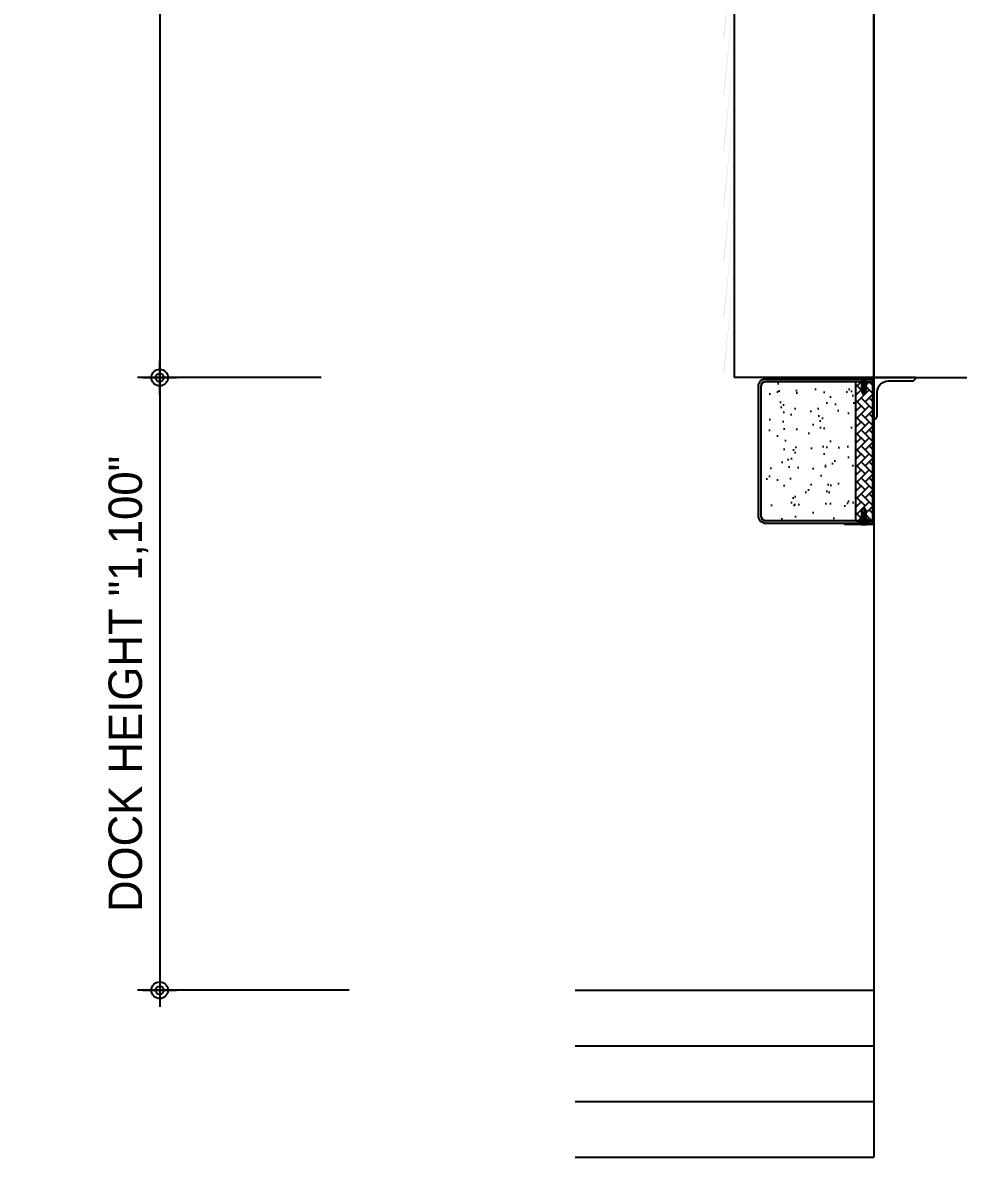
# Model space of a CAD drawing. Header units: millimetres. Extents: x 1448 to 104164, y -19509 to -89.
# Drawn here: x 12050 to 13729, y -9093 to -7056 of the extents above; entities that cross this region are included whole.
import ezdxf

# ---------------------------------------------------------------- set-up
doc = ezdxf.new("R2010")
doc.units = ezdxf.units.MM
doc.header["$LTSCALE"] = 60
doc.header["$MEASUREMENT"] = 0
doc.header["$PDSIZE"] = -10
doc.layers.get('0').update_dxf_attribs({"linetype": 'CONTINUOUS'})
doc.layers.get('Defpoints').update_dxf_attribs({"color": 171, "linetype": 'CONTINUOUS'})
for name, color, linetype in [('BOLT', 8, 'CONTINUOUS'), ('COL', 2, 'CONTINUOUS'), ('CON', 2, 'CONTINUOUS'), ('DIM', 7, 'CONTINUOUS'), ('dockseal', 50, 'CONTINUOUS'), ('ELE5', 7, 'CONTINUOUS'), ('FIN', 6, 'CONTINUOUS'), ('FIN(아스콘)', 3, 'CONTINUOUS'), ('SECTION$0$AA-WAXS-FRAM', 4, 'CONTINUOUS'), ('wire-meshes', 1, 'CONTINUOUS'), ('XR-단면도$0$WAXS-FRAM', 4, 'CONTINUOUS'), ('XR-단면도$0$㈜SE&C 기둥', 2, 'CONTINUOUS')]:
    doc.layers.add(name, color=color, linetype=linetype)
doc.styles.add('0T-OUT', font='H2GTRE.TTF')
doc.styles.get("Standard").update_dxf_attribs({"font": ''})
doc.styles.add('휘츠', font='')
doc.styles.get('Standard').set_extended_font_data('Dotum')
doc.styles.get('휘츠').set_extended_font_data('Dotum')
doc.linetypes.add('X_LINE-ORI', pattern='A,3.5,-0.5,["X",Standard,S=0.5,R=0,X=-0.175,Y=-0.25],-0.5', length=4.5)
doc.dimstyles.new('휘츠-M', dxfattribs={"dimscale": 100, "dimtxt": 3, "dimasz": 1.5, "dimexe": 2, "dimexo": 3, "dimgap": 1, "dimtad": 1, "dimdec": 0, "dimrnd": 0.25, "dimzin": 0, "dimdsep": 46, "dimlunit": 6, "dimtxsty": '휘츠', "dimblk": 'Z_DOT', "dimcen": 5, "dimclrd": 256, "dimclre": 256, "dimclrt": 3, "dimadec": 0, "dimazin": 0, "dimtm": 1e-09, "dimtfac": 1, "dimtdec": 0, "dimtix": 1, "dimtmove": 2, "dimatfit": 1, "dimldrblk": 'Z_DOT', "dimfxl": 1, "dimtolj": 1, "dimtzin": 0, "dimlwd": -1, "dimarcsym": 0})

# ---------------------------------------------------------------- blocks, each defined once
blk = doc.blocks.new('Z_DOT')
at = {"layer": 'DIM', "color": 0}
for p, q in [((0, -1), (0, 1)), ((-1, 0), (1, 0))]:
    blk.add_line(p, q, dxfattribs=at)
for radius in [0.5, 0.25]:
    blk.add_circle((0, 0), radius, dxfattribs=at)
blk = doc.blocks.new('*D78')
at = {"layer": 'Defpoints', "color": 0, "transparency": 16777216}
for p in [(12640.3, -4692.8), (12296.3, -7692.8), (12640.3, -7692.8)]:
    blk.add_point(p, dxfattribs=at)
at = {"layer": 'DIM', "lineweight": -2, "transparency": 16777216}
for p, q in [((12580.3, -4692.8), (12256.3, -4692.8)), ((12580.3, -7692.8), (12256.3, -7692.8))]:
    blk.add_line(p, q, dxfattribs=at)
at = {"layer": 'DIM', "transparency": 16777216}
blk.add_line((12296.3, -4722.8), (12296.3, -7662.8), dxfattribs=at)
at = {"layer": 'DIM', "transparency": 16777216, "xscale": 30, "yscale": 30, "zscale": 30}
for p, rotation in [((12296.3, -4692.8), 90), ((12296.3, -7692.8), 270)]:
    blk.add_blockref('Z_DOT', p, dxfattribs=dict(at, rotation=rotation))
at = {"layer": 'DIM', "color": 3, "transparency": 16777216, "insert": (12240.1, -6192.8), "char_height": 60, "attachment_point": 5, "rotation": 90, "style": '0T-OUT'}
blk.add_mtext('\\A1;DOCK SEAL HEIGHT "3,000"', dxfattribs=at)
blk = doc.blocks.new('*D80')
at = {"layer": 'Defpoints', "color": 0, "transparency": 16777216}
for p in [(12646.2, -7692.8), (12296.3, -8792.8), (12696.2, -8792.8)]:
    blk.add_point(p, dxfattribs=at)
at = {"layer": 'DIM', "lineweight": -2, "transparency": 16777216}
for p, q in [((12586.2, -7692.8), (12256.3, -7692.8)), ((12636.2, -8792.8), (12256.3, -8792.8))]:
    blk.add_line(p, q, dxfattribs=at)
at = {"layer": 'DIM', "transparency": 16777216}
blk.add_line((12296.3, -7722.8), (12296.3, -8762.8), dxfattribs=at)
at = {"layer": 'DIM', "transparency": 16777216, "xscale": 30, "yscale": 30, "zscale": 30}
for p, rotation in [((12296.3, -7692.8), 90), ((12296.3, -8792.8), 270)]:
    blk.add_blockref('Z_DOT', p, dxfattribs=dict(at, rotation=rotation))
at = {"layer": 'DIM', "color": 3, "transparency": 16777216, "insert": (12240.1, -8242.8), "char_height": 60, "attachment_point": 5, "rotation": 90, "style": '0T-OUT'}
blk.add_mtext('\\A1;DOCK HEIGHT "1,100"', dxfattribs=at)

msp = doc.modelspace()

# ---------------------------------------------------------------- hatches: boundary and pattern name
at = {"ltscale": 0.002}
msp.add_hatch(color=0, dxfattribs=at).paths.add_polyline_path([(13375.8, -7941.5, 0.414214), (13384.1, -7949.8), (13575.8, -7949.8), (13575.8, -7954.8), (13384.1, -7954.8, -0.414214), (13370.8, -7941.5), (13370.8, -7708.1, -0.414214), (13384.1, -7694.8), (13575.8, -7694.8), (13575.8, -7699.8), (13384.1, -7699.8, 0.414214), (13375.8, -7708.1)])
h = msp.add_hatch(dxfattribs=at)
h.set_pattern_fill('AR-SAND', color=256, angle=-90, style=0)
h.set_pattern_definition([(307.5, (-21368535.103, 50941049.38), (48.941323733, 1.600031296), [0, -38.608, 0, -43.18, 0, -41.275]), (277.5, (-21368535.1, 50941049.38), (71.68251006, -44.95232831), [0, -20.828, 0, -34.798, 0, -13.335]), (237.5, (-21368535.103, 50941080.62), (0.143718468, -79.099237024), [0, -12.7, 0, -45.72, 0, -59.69]), (227.5, (-21368535.1, 50941080.62), (22.292932326, -76.35564525), [0, -6.35, 0, -29.972, 0, -34.29])])
h.paths.add_polyline_path([(13384.1, -7699.8, 0.414214), (13375.8, -7708.1), (13375.8, -7941.5, 0.414214), (13384.1, -7949.8), (13545.8, -7949.8), (13545.8, -7699.8)])
h = msp.add_hatch(dxfattribs=at)
h.set_pattern_fill('AR-HBONE', color=256, scale=0.1, angle=-90, style=0)
h.set_pattern_definition([(315, (50969094.278, 21372809.356), (14.3684097937, -4e-15), [30.48, -10.16]), (45, (50969101.462, 21372802.172), (14.3684097937, -4e-15), [30.48, -10.16])])
h.paths.add_polyline_path([(13575.8, -7949.8), (13545.8, -7949.8), (13545.8, -7699.8), (13575.8, -7699.8)])
at = {"layer": 'COL'}
for points in [[(13327.8, -6863, -0.013757), (13307.7, -7084), (13308.6, -7084.1, 0.012852)], [(13327.8, -6963, -0.013757), (13307.7, -7184), (13308.6, -7184.1, 0.012852)], [(13327.8, -7063, -0.013757), (13307.7, -7284), (13308.6, -7284.1, 0.012852)], [(13327.8, -7163, -0.013757), (13307.7, -7384), (13308.6, -7384.1, 0.012852)], [(13327.8, -7263, -0.013757), (13307.7, -7484), (13308.6, -7484.1, 0.012852)], [(13327.8, -7363, -0.013757), (13307.7, -7584), (13308.6, -7584.1, 0.012852)], [(13327.8, -7463, -0.013757), (13307.7, -7684), (13308.6, -7684.1, 0.012852)]]:
    msp.add_hatch(color=256, dxfattribs=at).paths.add_polyline_path(points)

# ---------------------------------------------------------------- linework, layer by layer
at = {"ltscale": 0.002}
msp.add_line((13327.8, -7692.8), (13327.8, -4462.8), dxfattribs=at)
msp.add_line((13577.8, -7692.8), (13327.8, -7692.8))
at = {"color": 0, "ltscale": 0.002}
for p, q in [((13575.8, -7694.8), (13575.8, -7699.8)), ((13575.8, -7694.8), (13575.8, -7699.8)), ((13575.8, -7694.8), (13575.8, -7699.8)), ((13575.8, -7949.8), (13575.8, -7954.8))]:
    msp.add_line(p, q, dxfattribs=at)
at = {"ltscale": 0.002}
msp.add_lwpolyline([(13525.8, -7694.8), (13525.8, -7692.8), (13577.8, -7692.8), (13577.8, -7956.8), (13525.8, -7956.8), (13525.8, -7954.8), (13575.8, -7954.8), (13575.8, -7694.8)], close=True, dxfattribs=at)
at = {"color": 2}
msp.add_lwpolyline([(13545.8, -7949.8), (13575.8, -7949.8), (13575.8, -7699.8), (13545.8, -7699.8)], dxfattribs=at)
at = {"layer": 'BOLT', "color": 10}
for p, q in [((13555.9, -7699), (13561.8, -7696.6)), ((13555.9, -7700.8), (13564.2, -7697.4)), ((13555.9, -7700.8), (13564.2, -7697.4)), ((13555.9, -7702.7), (13564.2, -7699.2)), ((13555.9, -7702.7), (13564.2, -7699.2)), ((13555.9, -7704.5), (13564.2, -7701.1)), ((13555.9, -7704.5), (13564.2, -7701.1)), ((13555.9, -7706.3), (13564.2, -7702.9)), ((13555.9, -7706.3), (13564.2, -7702.9)), ((13555.9, -7708.2), (13564.2, -7704.7)), ((13555.9, -7708.2), (13564.2, -7704.7)), ((13555.9, -7710), (13564.2, -7706.6)), ((13555.9, -7710), (13564.2, -7706.6)), ((13555.9, -7711.8), (13564.2, -7708.4)), ((13555.9, -7711.8), (13564.2, -7708.4)), ((13555.9, -7713.7), (13564.2, -7710.2)), ((13555.9, -7713.7), (13564.2, -7710.2)), ((13555.9, -7715.5), (13564.2, -7712.1)), ((13555.9, -7715.5), (13564.2, -7712.1)), ((13561.2, -7715.1), (13564.2, -7713.9)), ((13561.2, -7715.1), (13564.2, -7713.9)), ((13555.9, -7934.1), (13564.2, -7937.5)), ((13555.9, -7934.1), (13564.2, -7937.5)), ((13555.9, -7935.9), (13564.2, -7939.4)), ((13555.9, -7935.9), (13564.2, -7939.4)), ((13555.9, -7937.8), (13564.2, -7941.2)), ((13555.9, -7937.8), (13564.2, -7941.2)), ((13555.9, -7939.6), (13564.2, -7943)), ((13555.9, -7939.6), (13564.2, -7943)), ((13555.9, -7941.4), (13564.2, -7944.8)), ((13555.9, -7941.4), (13564.2, -7944.8)), ((13555.9, -7943.3), (13564.2, -7946.7)), ((13555.9, -7943.3), (13564.2, -7946.7)), ((13555.9, -7945.1), (13564.2, -7948.5)), ((13555.9, -7945.1), (13564.2, -7948.5)), ((13561.2, -7934.4), (13564.2, -7935.7)), ((13561.2, -7934.4), (13564.2, -7935.7)), ((13555.9, -7946.9), (13564.2, -7950.3)), ((13555.9, -7946.9), (13564.2, -7950.3)), ((13555.9, -7948.8), (13564.2, -7952.2)), ((13555.9, -7948.8), (13564.2, -7952.2)), ((13555.9, -7950.6), (13561.8, -7953))]:
    msp.add_line(p, q, dxfattribs=at)
at = {"layer": 'BOLT'}
for p, q in [((13556.9, -7698.2), (13556.9, -7696.6)), ((13556.9, -7700), (13556.9, -7699)), ((13556.9, -7701.9), (13556.9, -7700.8)), ((13563.2, -7699.2), (13563.2, -7698.2)), ((13563.2, -7701.1), (13563.2, -7700)), ((13556.9, -7703.7), (13556.9, -7702.7)), ((13556.9, -7705.5), (13556.9, -7704.5)), ((13556.9, -7707.4), (13556.9, -7706.3)), ((13556.9, -7709.2), (13556.9, -7708.2)), ((13556.9, -7711), (13556.9, -7710)), ((13556.9, -7712.9), (13556.9, -7711.8)), ((13556.9, -7714.7), (13556.9, -7713.7)), ((13556.9, -7719), (13556.9, -7715.5)), ((13563.2, -7702.9), (13563.2, -7701.9)), ((13563.2, -7704.7), (13563.2, -7703.7)), ((13563.2, -7706.6), (13563.2, -7705.5)), ((13563.2, -7708.4), (13563.2, -7707.4)), ((13563.2, -7710.2), (13563.2, -7709.2)), ((13563.2, -7712.1), (13563.2, -7711)), ((13563.2, -7713.9), (13563.2, -7712.9)), ((13563.2, -7719), (13563.2, -7714.7)), ((13556.9, -7930.6), (13556.9, -7934.1)), ((13556.9, -7934.9), (13556.9, -7935.9)), ((13556.9, -7936.7), (13556.9, -7937.8)), ((13556.9, -7938.6), (13556.9, -7939.6)), ((13556.9, -7940.4), (13556.9, -7941.4)), ((13556.9, -7942.2), (13556.9, -7943.3)), ((13556.9, -7944.1), (13556.9, -7945.1)), ((13563.2, -7930.6), (13563.2, -7934.9)), ((13563.2, -7935.7), (13563.2, -7936.7)), ((13563.2, -7937.5), (13563.2, -7938.5)), ((13563.2, -7939.4), (13563.2, -7940.4)), ((13563.2, -7941.2), (13563.2, -7942.2)), ((13563.2, -7943), (13563.2, -7944)), ((13563.2, -7944.8), (13563.2, -7945.9)), ((13554.8, -7956.8), (13565.3, -7956.8)), ((13556.9, -7945.9), (13556.9, -7946.9)), ((13556.9, -7947.7), (13556.9, -7948.8)), ((13556.9, -7949.6), (13556.9, -7950.6)), ((13556.9, -7951.4), (13556.9, -7953)), ((13563.2, -7946.7), (13563.2, -7947.7)), ((13563.2, -7948.5), (13563.2, -7949.5)), ((13563.2, -7950.3), (13563.2, -7951.4)), ((13563.2, -7952.2), (13563.2, -7953))]:
    msp.add_line(p, q, dxfattribs=at)
for points in [[(13562.7, -7696.6), (13556.9, -7699), (13555.9, -7699), (13556.9, -7698.2), (13560.8, -7696.6)], [(13556.9, -7699.4), (13555.9, -7699), (13556.9, -7699.8)], [(13556.9, -7701.2), (13555.9, -7700.8), (13556.9, -7701.6)], [(13563.2, -7698.8), (13564.2, -7699.2), (13563.2, -7698.4)], [(13563.2, -7700.7), (13564.2, -7701.1), (13563.2, -7700.3)], [(13556.9, -7703.1), (13555.9, -7702.7), (13556.9, -7703.5)], [(13556.9, -7704.9), (13555.9, -7704.5), (13556.9, -7705.3)], [(13556.9, -7706.7), (13555.9, -7706.3), (13556.9, -7707.1)], [(13556.9, -7708.6), (13555.9, -7708.2), (13556.9, -7709)], [(13556.9, -7710.4), (13555.9, -7710), (13556.9, -7710.8)], [(13556.9, -7712.2), (13555.9, -7711.8), (13556.9, -7712.6)], [(13556.9, -7714.1), (13555.9, -7713.7), (13556.9, -7714.5)], [(13556.9, -7715.9), (13555.9, -7715.5), (13556.9, -7716.3)], [(13556.9, -7716.9), (13561.2, -7715.1), (13563.2, -7716.3), (13560.8, -7718.8), (13560.1, -7723.8)], [(13563.2, -7719), (13560.1, -7723.8), (13556.9, -7719)], [(13563.2, -7702.5), (13564.2, -7702.9), (13563.2, -7702.1)], [(13563.2, -7704.3), (13564.2, -7704.7), (13563.2, -7703.9)], [(13563.2, -7706.2), (13564.2, -7706.6), (13563.2, -7705.8)], [(13563.2, -7708), (13564.2, -7708.4), (13563.2, -7707.6)], [(13563.2, -7709.8), (13564.2, -7710.2), (13563.2, -7709.4)], [(13563.2, -7711.7), (13564.2, -7712.1), (13563.2, -7711.3)], [(13563.2, -7713.5), (13564.2, -7713.9), (13563.2, -7713.1)], [(13556.9, -7933.7), (13555.9, -7934.1), (13556.9, -7933.3)], [(13556.9, -7935.5), (13555.9, -7935.9), (13556.9, -7935.1)], [(13556.9, -7937.4), (13555.9, -7937.8), (13556.9, -7937)], [(13556.9, -7939.2), (13555.9, -7939.6), (13556.9, -7938.8)], [(13556.9, -7941), (13555.9, -7941.4), (13556.9, -7940.6)], [(13556.9, -7942.9), (13555.9, -7943.3), (13556.9, -7942.5)], [(13556.9, -7944.7), (13555.9, -7945.1), (13556.9, -7944.3)], [(13556.9, -7932.7), (13561.2, -7934.5), (13563.2, -7933.3), (13560.8, -7930.8), (13560.1, -7925.8)], [(13563.2, -7930.6), (13560.1, -7925.8), (13556.9, -7930.6)], [(13563.2, -7936.1), (13564.2, -7935.7), (13563.2, -7936.5)], [(13563.2, -7937.9), (13564.2, -7937.5), (13563.2, -7938.3)], [(13563.2, -7939.8), (13564.2, -7939.4), (13563.2, -7940.2)], [(13563.2, -7941.6), (13564.2, -7941.2), (13563.2, -7942)], [(13563.2, -7943.4), (13564.2, -7943), (13563.2, -7943.8)], [(13563.2, -7945.3), (13564.2, -7944.8), (13563.2, -7945.7)], [(13556.9, -7946.5), (13555.9, -7946.9), (13556.9, -7946.1)], [(13556.9, -7948.4), (13555.9, -7948.8), (13556.9, -7948)], [(13556.9, -7950.2), (13555.9, -7950.6), (13556.9, -7949.8)], [(13562.7, -7953), (13556.9, -7950.6), (13555.9, -7950.6), (13556.9, -7951.4), (13560.8, -7953)], [(13563.2, -7947.1), (13564.2, -7946.7), (13563.2, -7947.5)], [(13563.2, -7948.9), (13564.2, -7948.5), (13563.2, -7949.3)], [(13563.2, -7950.8), (13564.2, -7950.3), (13563.2, -7951.2)], [(13563.2, -7952.6), (13564.2, -7952.2), (13563.2, -7953)]]:
    msp.add_lwpolyline(points, dxfattribs=at)
for points in [[(13564.2, -7697.4), (13563.2, -7698.2), (13556.9, -7700.8), (13555.9, -7700.8), (13556.9, -7700), (13563.2, -7697.4)], [(13564.2, -7699.2), (13563.2, -7700), (13556.9, -7702.7), (13555.9, -7702.7), (13556.9, -7701.9), (13563.2, -7699.2)], [(13564.2, -7701.1), (13563.2, -7701.9), (13556.9, -7704.5), (13555.9, -7704.5), (13556.9, -7703.7), (13563.2, -7701.1)], [(13564.2, -7702.9), (13563.2, -7703.7), (13556.9, -7706.3), (13555.9, -7706.3), (13556.9, -7705.5), (13563.2, -7702.9)], [(13564.2, -7704.7), (13563.2, -7705.5), (13556.9, -7708.2), (13555.9, -7708.2), (13556.9, -7707.4), (13563.2, -7704.7)], [(13564.2, -7706.6), (13563.2, -7707.4), (13556.9, -7710), (13555.9, -7710), (13556.9, -7709.2), (13563.2, -7706.6)], [(13564.2, -7708.4), (13563.2, -7709.2), (13556.9, -7711.8), (13555.9, -7711.8), (13556.9, -7711), (13563.2, -7708.4)], [(13564.2, -7710.2), (13563.2, -7711), (13556.9, -7713.7), (13555.9, -7713.7), (13556.9, -7712.9), (13563.2, -7710.2)], [(13564.2, -7712.1), (13563.2, -7712.9), (13556.9, -7715.5), (13555.9, -7715.5), (13556.9, -7714.7), (13563.2, -7712.1)], [(13564.2, -7713.9), (13563.2, -7714.7), (13562.2, -7715.1), (13561.2, -7715.1), (13562.2, -7714.3), (13563.2, -7713.9)], [(13564.2, -7937.5), (13563.2, -7936.7), (13556.9, -7934.1), (13555.9, -7934.1), (13556.9, -7934.9), (13563.2, -7937.5)], [(13564.2, -7939.4), (13563.2, -7938.5), (13556.9, -7935.9), (13555.9, -7935.9), (13556.9, -7936.7), (13563.2, -7939.4)], [(13564.2, -7941.2), (13563.2, -7940.4), (13556.9, -7937.8), (13555.9, -7937.8), (13556.9, -7938.6), (13563.2, -7941.2)], [(13564.2, -7943), (13563.2, -7942.2), (13556.9, -7939.6), (13555.9, -7939.6), (13556.9, -7940.4), (13563.2, -7943)], [(13564.2, -7944.8), (13563.2, -7944), (13556.9, -7941.4), (13555.9, -7941.4), (13556.9, -7942.2), (13563.2, -7944.8)], [(13564.2, -7946.7), (13563.2, -7945.9), (13556.9, -7943.3), (13555.9, -7943.3), (13556.9, -7944.1), (13563.2, -7946.7)], [(13564.2, -7948.5), (13563.2, -7947.7), (13556.9, -7945.1), (13555.9, -7945.1), (13556.9, -7945.9), (13563.2, -7948.5)], [(13564.2, -7935.7), (13563.2, -7934.9), (13562.2, -7934.4), (13561.2, -7934.4), (13562.2, -7935.3), (13563.2, -7935.7)], [(13569.1, -7953.8), (13551.1, -7953.8), (13551.1, -7953), (13569.1, -7953)], [(13564.4, -7956.8), (13555.8, -7956.8), (13551.1, -7953.8), (13569.1, -7953.8)], [(13564.2, -7950.3), (13563.2, -7949.5), (13556.9, -7946.9), (13555.9, -7946.9), (13556.9, -7947.7), (13563.2, -7950.3)], [(13564.2, -7952.2), (13563.2, -7951.4), (13556.9, -7948.8), (13555.9, -7948.8), (13556.9, -7949.6), (13563.2, -7952.2)]]:
    msp.add_lwpolyline(points, close=True, dxfattribs=at)
at = {"layer": 'CON', "ltscale": 0.1}
for points in [[(13577.8, -7692.8), (13577.8, -8292.8)], [(13577.8, -7692.8), (13777.8, -7692.8), (13777.8, -8242.8), (16889.1, -8242.8)], [(13577.8, -8292.8), (13577.8, -9092.8)]]:
    msp.add_lwpolyline(points, dxfattribs=at)
at = {"layer": 'CON', "ltscale": 1000}
msp.add_lwpolyline([(13041.6, -9092.8), (13577.8, -9092.8)], dxfattribs=at)
at = {"layer": 'DIM', "lineweight": 0, "ltscale": 0.5}
msp.add_line((13577.8, -7692.8), (13577.8, -4462.8), dxfattribs=at)
at = {"layer": 'dockseal'}
for p, q in [((13575.8, -7699.8), (13384.1, -7699.8)), ((13545.8, -7949.8), (13545.8, -7699.8)), ((13375.8, -7941.5), (13375.8, -7708.1)), ((13575.8, -7949.8), (13384.1, -7949.8))]:
    msp.add_line(p, q, dxfattribs=at)
at = {"layer": 'dockseal', "color": 0}
for points in [[(13575.8, -7954.8), (13384.1, -7954.8, -0.414214), (13370.8, -7941.5), (13370.8, -7708.1, -0.414214), (13384.1, -7694.8), (13575.8, -7694.8)], [(13575.8, -7949.8), (13384.1, -7949.8, -0.414214), (13375.8, -7941.5), (13375.8, -7708.1, -0.414214), (13384.1, -7699.8), (13575.8, -7699.8)]]:
    msp.add_lwpolyline(points, format="xyb", dxfattribs=at)
at = {"layer": 'dockseal'}
for centre, start, end in [((13384.1, -7708.1), 90, 180), ((13384.1, -7941.5), 180, 270)]:
    msp.add_arc(centre, 8.33, start, end, dxfattribs=at)
at = {"layer": 'ELE5', "ltscale": 0.1}
msp.add_lwpolyline([(13577.8, -7692.8), (13577.8, -3442.8)], dxfattribs=at)
at = {"layer": 'FIN', "ltscale": 0.5}
msp.add_lwpolyline([(13041.6, -8892.8), (13577.8, -8892.8)], dxfattribs=at)
at = {"layer": 'FIN(아스콘)'}
msp.add_lwpolyline([(13041.6, -8792.8), (13577.8, -8792.8)], dxfattribs=at)
at = {"layer": 'SECTION$0$AA-WAXS-FRAM'}
msp.add_lwpolyline([(13652.8, -7692.8), (13577.8, -7692.8), (13577.8, -7767.8), (13577.8, -7767.8, 0.414214), (13583.8, -7761.8), (13583.8, -7718.8, -0.414214), (13603.8, -7698.8), (13646.8, -7698.8, 0.414214), (13652.8, -7692.8)], format="xyb", close=True, dxfattribs=at)
msp.add_lwpolyline([(13652.8, -7692.8), (13577.8, -7692.8), (13577.8, -7767.8), (13577.8, -7767.8, 0.414214), (13583.8, -7761.8), (13583.8, -7718.8, -0.414214), (13603.8, -7698.8), (13646.8, -7698.8, 0.414214), (13652.8, -7692.8)], format="xyb", close=True, dxfattribs=at)
at = {"layer": 'wire-meshes', "linetype": 'X_LINE-ORI', "ltscale": 0.1}
msp.add_lwpolyline([(13041.6, -8992.8), (13577.8, -8992.8)], dxfattribs=at)
at = {"layer": 'XR-단면도$0$WAXS-FRAM'}
msp.add_line((13652.8, -7692.8), (13577.8, -7692.8), dxfattribs=at)
msp.add_line((13652.8, -7692.8), (13577.8, -7692.8), dxfattribs=at)
at = {"layer": 'XR-단면도$0$㈜SE&C 기둥', "color": 8, "ltscale": 0.5}
msp.add_line((13577.8, -4692.8), (13577.8, -7692.8), dxfattribs=at)

# ---------------------------------------------------------------- dimensions: what is measured, and where the dimension line sits
at = {"layer": 'DIM'}
for base, p1, p2, text, picture, middle in [((12296.3, -7692.8), (12640.3, -4692.8), (12640.3, -7692.8), 'DOCK SEAL HEIGHT "<>"', '*D78', (12240.1, -6192.8)), ((12296.3, -8792.8), (12646.2, -7692.8), (12696.2, -8792.8), 'DOCK HEIGHT "<>"', '*D80', (12240.1, -8242.8))]:
    dim = msp.add_linear_dim(base=base, p1=p1, p2=p2, angle=90, text=text, dimstyle='휘츠-M', override={"dimscale": 20, "dimtxsty": '0T-OUT'}, dxfattribs=at)
    dim.commit()
    dim.dimension.update_dxf_attribs({"geometry": picture, "text_midpoint": middle})

doc.saveas('drawing.dxf')
